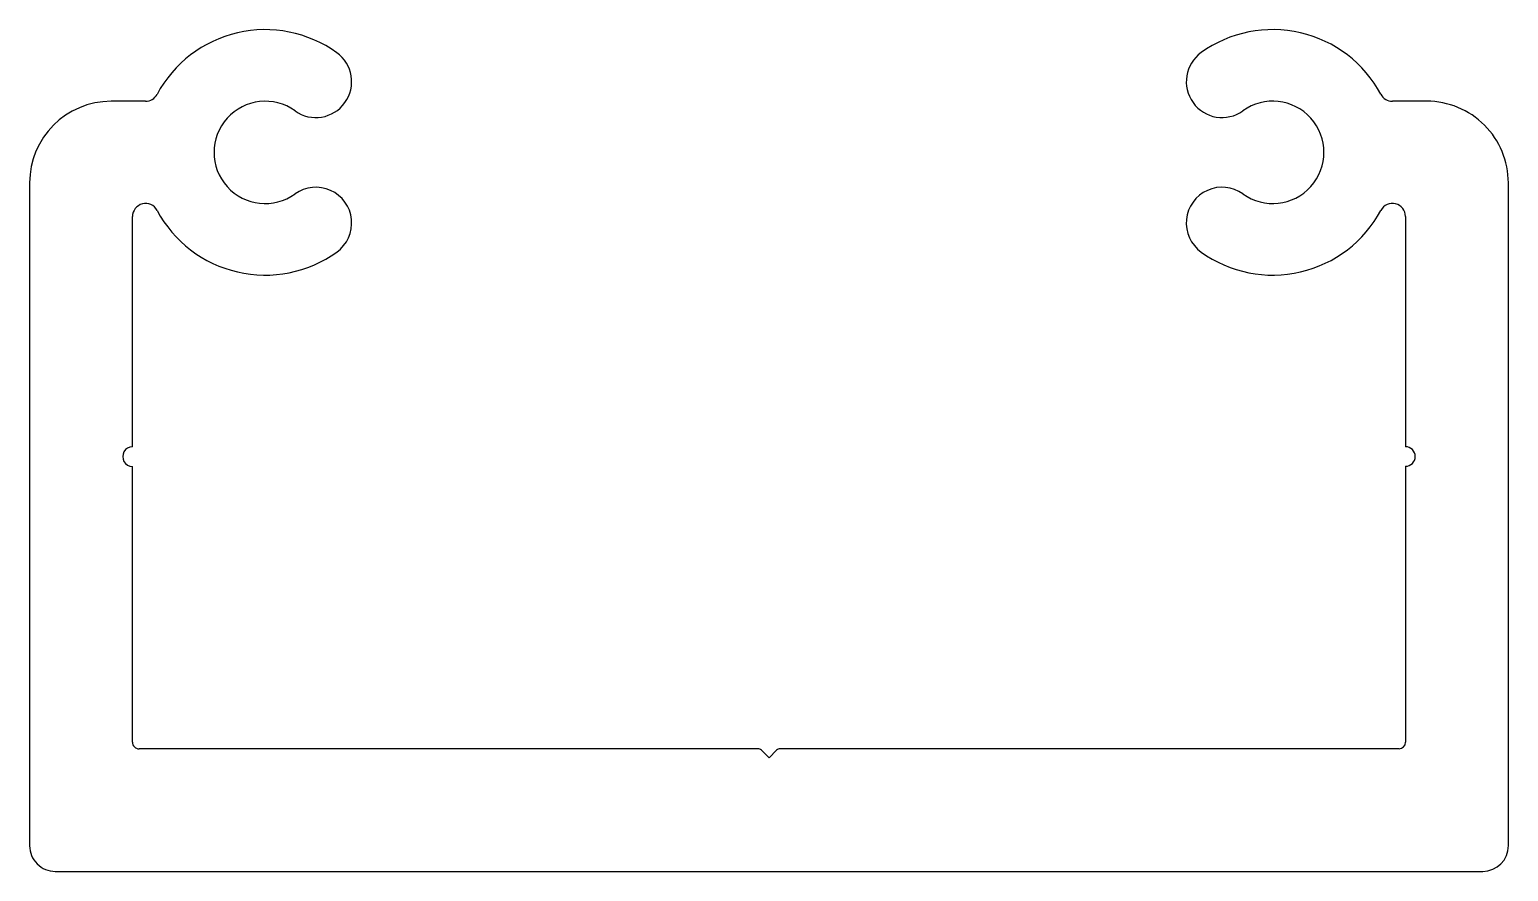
# Model space of a CAD drawing. Extents: x -29 to 28.5, y 1.1 to 33.8.
import ezdxf

# ---------------------------------------------------------------- set-up
doc = ezdxf.new("R2010")
doc.units = 0
doc.layers.add('EXTRUSIONS_AL', color=7, linetype='CONTINUOUS')

msp = doc.modelspace()

# ---------------------------------------------------------------- linework, layer by layer
at = {"layer": 'EXTRUSIONS_AL', "color": 7, "linetype": 'CONTINUOUS'}
for p, q in [((-24.496, 30.989), (-25.829, 30.989)), ((25.311, 30.992), (23.978, 30.992)), ((-29.004, 27.814), (-29.003, 2.063)), ((28.488, 2.066), (28.486, 27.817)), ((-25.004, 17.564), (-25.004, 26.508)), ((24.487, 26.511), (24.487, 17.566)), ((-25.003, 6.081), (-25.004, 16.802)), ((24.487, 16.804), (24.488, 6.084)), ((-0.695, 5.829), (-24.749, 5.827)), ((-0.258, 5.475), (-0.552, 5.769)), ((0.036, 5.769), (-0.258, 5.475)), ((24.234, 5.83), (0.18, 5.829)), ((-28.003, 1.063), (27.488, 1.065))]:
    msp.add_line(p, q, dxfattribs=at)
for centre, radius, start, end in [((-19.845, 29.003), 4.77, 54.30767, 151.79735), ((19.327, 29.005), 4.77, 28.20849, 125.69817), ((-17.874, 31.748), 1.391, 234.30767, 54.30767), ((17.355, 31.749), 1.391, 125.69817, 305.69817), ((-24.496, 31.497), 0.508, 270.00292, 331.79735), ((23.978, 31.5), 0.508, 208.20849, 270.00292), ((-25.829, 27.814), 3.175, 90.00292, 180.00292), ((-19.845, 29.003), 1.988, 54.30767, 305.69817), ((19.327, 29.005), 1.988, 234.30767, 125.69817), ((25.311, 27.817), 3.175, 0.00292, 90.00292), ((-17.873, 26.259), 1.391, 305.69817, 125.69817), ((17.356, 26.261), 1.391, 54.30767, 234.30767), ((-24.496, 26.508), 0.508, 28.20849, 180.00292), ((-19.845, 29.003), 4.77, 208.20849, 305.69817), ((19.327, 29.005), 4.77, 234.30767, 331.79735), ((23.979, 26.511), 0.508, 0.00292, 151.79735), ((-25.004, 17.183), 0.381, 90.00292, 270.00292), ((24.487, 17.185), 0.381, 270.00292, 90.00292), ((-24.749, 6.081), 0.254, 180.00292, 270.00292), ((-0.695, 5.625), 0.203, 45.00292, 90.00292), ((0.18, 5.625), 0.203, 90.00292, 135.00292), ((24.234, 6.084), 0.254, 270.00292, 0.00292), ((-28.003, 2.063), 1, 180.00292, 270.00292), ((27.488, 2.065), 1, 270.00292, 0.00292)]:
    msp.add_arc(centre, radius, start, end, dxfattribs=at)

doc.saveas('drawing.dxf')
